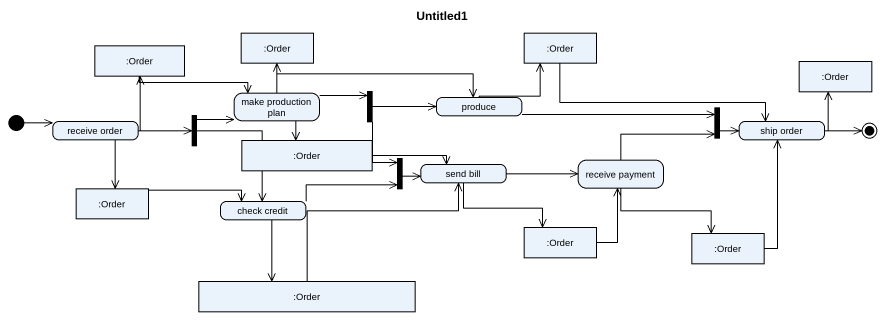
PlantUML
@startuml
title Untitled1
hide empty description
state ":Order" as Order <<object>>
state ":Order" as Order_2 <<object>>
state ":Order" as Order_3 <<object>>
state ":Order" as Order_4 <<object>>
state "make production plan" as make_production_plan
state fork1 <<fork>>
state produce
state "receive order" as receive_order
state fork2 <<fork>>
state ":Order" as Order_5 <<object>>
state fork3 <<join>>
state "ship order" as ship_order
state fork4 <<join>>
state "send bill" as send_bill
state "receive payment" as receive_payment
state ":Order" as Order_6 <<object>>
state "check credit" as check_credit
state ":Order" as Order_7 <<object>>
state ":Order" as Order_8 <<object>>
state ":Order" as Order_9 <<object>>
[*] -right-> receive_order
Order -right-> make_production_plan
Order_2 -right-> produce
Order_3 -right-> ship_order
make_production_plan -up-> Order_2
make_production_plan -right-> fork1
make_production_plan --> Order_5
fork1 -right-> produce
fork1 --> fork4
produce -up-> Order_3
produce -right-> fork3
receive_order -up-> Order
receive_order -right-> fork2
receive_order --> Order_6
fork2 -right-> make_production_plan
fork2 --> check_credit
Order_5 -right-> send_bill
fork3 -right-> ship_order
ship_order -up-> Order_4
fork4 -right-> send_bill
send_bill -right-> receive_payment
send_bill --> Order_7
receive_payment -right-> fork3
receive_payment --> Order_8
Order_6 -right-> check_credit
check_credit -right-> fork4
check_credit --> Order_9
Order_7 -up-> receive_payment
Order_8 -up-> ship_order
Order_9 -up-> send_bill
ship_order -right-> [*]
@enduml
